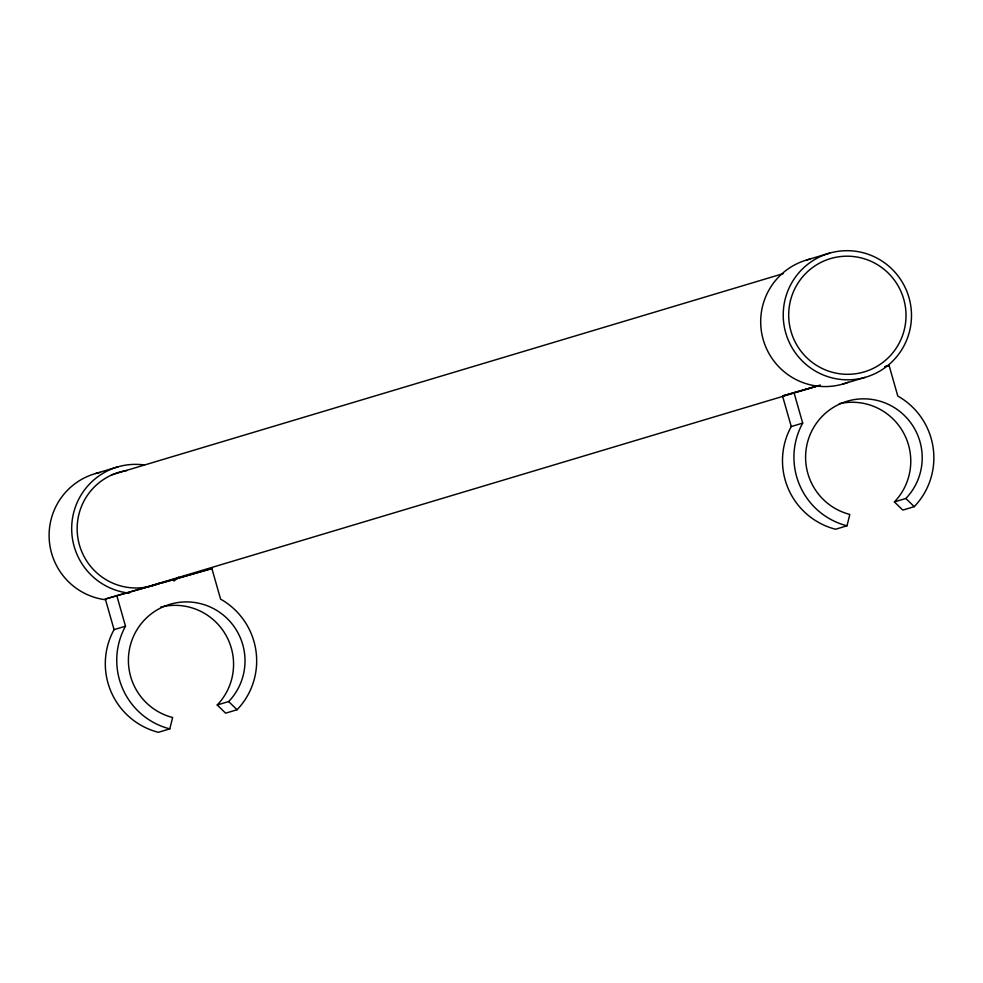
<?xml version="1.0" encoding="UTF-8"?>
<svg xmlns="http://www.w3.org/2000/svg" width="983" height="983" viewBox="0 0 983 983"><rect width="100%" height="100%" fill="white"/><g stroke="black" fill="none" stroke-linecap="round" stroke-linejoin="round"><path stroke-width="1.47" d="M237.05 709.751A70.481 69.916 73.3 0 0 220.597 599.139L211.886 568.555L116.793 595.624L105.353 599.052L114.065 629.636A70.481 69.916 73.3 0 0 158.361 732.31L169.801 728.882L172.627 717.504A58.734 58.267 73.3 0 1 133.43 636.517A58.734 58.267 73.3 0 1 219.295 612.077A58.734 58.267 73.3 0 1 228.658 701.555L237.05 709.751L225.611 713.179L217.218 704.983A58.734 58.267 73.3 0 0 160.634 607.15M820.314 385.053L782.542 395.977L791.254 426.548A70.481 69.916 73.3 0 0 835.562 529.235L847.002 525.807L849.816 514.428A58.734 58.267 73.3 0 1 810.631 433.429A58.734 58.267 73.3 0 1 896.484 409.002A58.734 58.267 73.3 0 1 905.859 498.479L914.239 506.663L902.799 510.091L894.407 501.908A58.734 58.267 73.3 0 0 839.31 403.706M807.117 259.868L829.652 253.11M95.572 473.548L118.12 466.79M111.349 474.949L783.242 273.618M144.993 587.49L818.372 385.717M884.798 366.77L889.087 365.479L897.798 396.063A70.481 69.916 73.3 0 1 914.239 506.663M211.886 568.555L162.416 582.821M842.517 384.144L865.065 377.386A64.608 64.092 73.3 0 0 891.888 268.986A64.608 64.092 73.3 0 0 785.122 299.373A64.608 64.092 73.3 0 0 865.065 377.386M791.254 426.548L802.693 423.12A70.481 69.916 73.3 0 0 847.002 525.807M114.065 629.636L125.505 626.208A70.481 69.916 73.3 0 0 169.801 728.882M217.218 704.983L228.658 701.555M894.407 501.908L905.859 498.479M884.688 366.733L889.087 365.479M782.542 395.977L817.659 385.975M105.353 599.052L159.479 583.644M793.981 392.549L802.693 423.12M116.793 595.624L125.505 626.208M848.28 382.203A64.608 64.092 73.3 0 1 763.619 341.027A64.608 64.092 73.3 0 1 810.053 259.107M105.279 599.716A64.608 64.092 73.3 0 1 99.996 472.454M129.338 593.142A64.608 64.092 73.3 0 1 72.091 521.359A64.608 64.092 73.3 0 1 143.813 464.898M178.685 577.144A64.608 64.092 73.3 0 1 173.93 581.027M159.234 583.189A59.103 58.624 73.3 0 1 79.426 544.975A59.103 58.624 73.3 0 1 127.126 470.476M790.43 300.724A59.103 58.624 73.3 0 0 863.553 372.09A59.103 58.624 73.3 0 0 888.091 272.93A59.103 58.624 73.3 0 0 790.43 300.724"/></g></svg>
